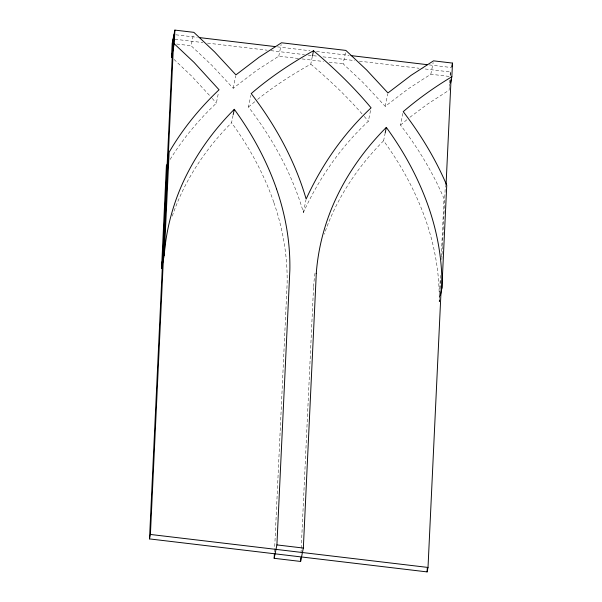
<?xml version="1.0" encoding="UTF-8"?>
<svg xmlns="http://www.w3.org/2000/svg" width="602" height="602" viewBox="0 0 602 602"><rect width="100%" height="100%" fill="white"/><g stroke="black" fill="none" stroke-linecap="round" stroke-linejoin="round"><path stroke-width="0.45" stroke-dasharray="3.01 2.26" d="M274.482 551.741L287.131 283.557A400.601 292.79 11.5 0 0 273.767 202.249M301.015 553.005L301.188 549.257M301.233 548.317L313.567 286.695M385.235 132.749L383.594 140.785A426.005 311.362 11.5 0 1 402.663 170.042C411.881 186.056 419.737 202.859 425.817 220.317A400.601 292.79 11.5 0 1 439.189 301.625L439.468 295.063M439.513 294.13L440.393 275.407M441.274 256.678L444.013 198.63C432.83 172.33 417.878 147.716 400.496 125.058L402.858 113.447M449.258 87.418L449.13 90.157L427.691 103.973L409.646 117.465M449.303 86.507L449.431 83.776M449.476 82.865L449.604 80.126M440.468 288.659L440.95 278.342M441.838 259.59L442.455 246.459M442.5 245.518L443.207 230.513M443.253 229.573L443.96 214.568M444.005 213.635L444.712 198.63M444.758 197.689L445.329 185.499M450.507 75.762L450.687 72.014L422.739 68.696M298.374 58.492L278.786 56.167L256.422 70.6L233.192 88.276L211.889 65.309L191.127 45.744L193.49 34.141M170.155 159.417C182.903 138.686 198.69 119.896 216.336 103.175L218.518 92.46M233.192 88.276L235.743 75.777M172.27 216.126A400.601 292.79 11.5 0 1 182.391 191.391C189.923 175.686 199.292 160.9 209.97 147.144A426.005 311.362 11.5 0 1 231.574 122.718L233.027 115.576M370.539 110.527L368.356 121.243C340.822 146.873 319.03 178.252 303.423 212.438C292.263 174.113 272.714 138.573 248.468 106.99L250.838 95.387M278.786 56.167L281.149 44.556M257.618 99.398C274.234 86.063 292.218 74.558 310.775 64.128L312.408 56.091M303.423 212.438L305.966 199.932M450.68 72.022L449.777 76.484L430.806 74.234L408.449 88.667L385.22 106.343L363.909 83.377L343.155 63.812L345.518 52.208M385.22 106.343L387.763 93.844M430.806 74.234L433.169 62.623M439.159 301.617L439.52 299.834M248.468 106.99L254.804 101.708M400.496 125.058L406.832 119.775M175.844 34.796L197.268 37.339M277.387 46.858L309.992 50.734M316.509 51.509L349.115 55.384M429.234 64.903L451.59 67.559M174.934 39.243L202.882 42.569M207.54 43.118L267.16 50.207M270.892 50.651L304.424 54.631M308.149 55.075L317.465 56.182M323.056 56.844L354.728 60.614M359.386 61.163L419.007 68.252M176.679 44.029L191.127 45.744M302.106 58.936L323.56 61.487M329.159 62.149L343.155 63.812M310.775 64.128C329.58 80.051 347.58 96.997 363.631 115.727M174.038 59.425L191.421 75.897L211.603 97.659M364.218 116.412L368.356 121.243M212.197 98.344L216.336 103.175M273.79 202.249C267.709 184.799 259.853 167.996 250.635 151.982A426.005 311.362 11.5 0 0 231.574 122.718M383.594 140.785A426.005 311.362 11.5 0 0 361.998 165.211C351.305 178.96 341.974 193.769 334.388 209.451A400.601 292.79 11.5 0 0 324.297 234.193M313.544 286.695A400.601 292.79 11.5 0 1 315.282 271.336"/><path stroke-width="0.9" d="M276.514 188.855C270.433 171.404 262.585 154.601 253.367 138.588A426.005 311.362 11.5 0 0 234.298 109.323A426.005 311.362 11.5 0 0 212.702 133.749C202.009 147.505 192.67 162.307 185.092 177.989A400.601 292.79 11.5 0 0 164.241 255.233L161.547 268.627L166.4 165.64L167.266 164.113M172.676 58.168L171.517 57.167L172.164 43.494L174.889 30.1L193.859 32.35L214.613 51.915L235.924 74.881L259.146 57.205L281.51 42.772L345.879 50.417L366.641 69.983L387.951 92.949L411.174 75.273L433.538 60.84L452.501 63.09L451.854 76.763L450.582 83.008M441.153 288.9L428.014 567.445L427.111 571.9L149.499 538.91L173.075 39.025M149.499 538.91L150.41 534.456L173.978 34.57M164.271 255.233L169.132 152.246C182.534 129.084 199.646 108.157 219.06 89.781L194.145 62.503L174.249 43.773L174.889 30.1M316.298 273.3L303.34 548.053L300.616 561.448L274.173 558.302L274.399 553.614M274.173 558.302L276.905 544.908L289.855 270.163A400.601 292.79 11.5 0 0 276.491 188.855M300.616 561.448L300.789 557.693M427.111 571.9L427.285 568.145M446.059 184.791L451.018 79.75M440.431 295.371L441.883 288.223L446.744 185.235C435.555 158.936 420.602 134.321 403.22 111.663C418.375 98.645 434.712 87.019 451.854 76.763M171.517 57.167L174.249 43.773M233.207 114.681L234.298 109.323M312.408 56.091L313.499 50.734C334.193 68.176 353.765 87.027 371.088 107.848C343.546 133.478 321.754 164.865 306.147 199.044C294.988 160.719 275.438 125.178 251.2 93.596C270.313 77.071 291.466 63.059 313.499 50.734M385.235 132.749L386.326 127.391A426.005 311.362 11.5 0 1 405.387 156.648C414.605 172.661 422.461 189.464 428.541 206.922A400.601 292.79 11.5 0 1 441.913 288.23M451.771 66.664L452.501 63.09M199.134 37.557L275.52 46.64M350.981 55.602L427.367 64.685M276.905 544.908L303.34 548.053M150.41 534.456L428.014 567.445M316.268 273.3A400.601 292.79 11.5 0 1 337.143 196.064C344.675 180.359 354.044 165.573 364.729 151.817A426.005 311.362 11.5 0 1 386.326 127.391M161.517 268.627A400.601 292.79 11.5 0 1 162.201 261.381"/></g></svg>
